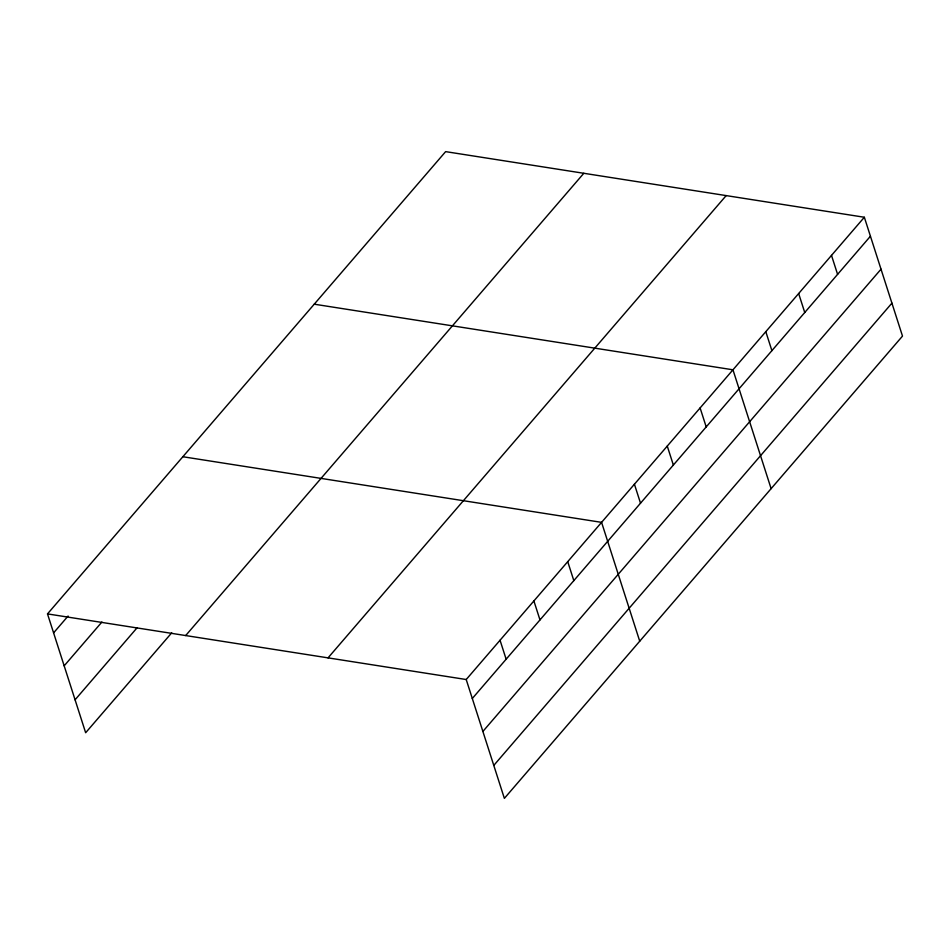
<?xml version="1.0" encoding="UTF-8"?>
<svg xmlns="http://www.w3.org/2000/svg" width="950" height="950" viewBox="0 0 950 950"><rect width="100%" height="100%" fill="white"/><g stroke="black" fill="none" stroke-linecap="round" stroke-linejoin="round"><path stroke-width="1.43" d="M171.713 632.831L85.654 732.747L47.5 613.902L445.633 151.632L864.346 217.253L902.5 336.098L504.367 798.368L466.213 679.523L864.346 217.253M53.592 632.878L68.091 616.039M64.172 665.831L101.888 622.048M75.074 699.794L136.954 627.938M185.678 635.562L583.811 173.292M328.035 657.875L726.168 195.605M472.304 698.499L870.438 236.229M482.885 731.453L881.018 269.183M493.786 765.415L891.919 303.145M314.248 304.19L732.961 369.799L771.115 488.644M182.863 456.736L601.576 522.357L639.73 641.191M47.5 613.902L466.213 679.523M831.499 255.396L837.591 274.372M798.653 293.526L804.745 312.503M765.807 331.669L771.899 350.645M700.114 407.942L706.206 426.918M667.268 446.084L673.36 465.061M634.422 484.215L640.514 503.191M567.732 561.652L573.824 580.628M533.888 600.934L539.98 619.911M500.044 640.229L506.136 659.205"/></g></svg>
